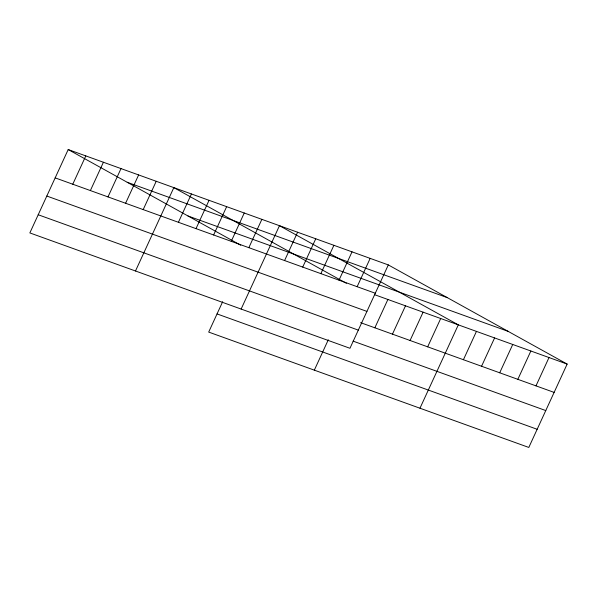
<?xml version="1.0" encoding="UTF-8"?>
<svg xmlns="http://www.w3.org/2000/svg" width="597" height="597" viewBox="0 0 597 597"><rect width="100%" height="100%" fill="white"/><g stroke="black" fill="none" stroke-linecap="round" stroke-linejoin="round"><path stroke-width="0.9" d="M388.311 264.919L68.192 149.556L29.85 232.92L349.961 348.282L388.311 264.919L567.15 364.08L528.808 447.444L208.689 332.081L222.659 301.709M72.774 184.219L85.804 155.899M90.378 190.562L103.408 162.242M107.99 196.913L121.012 168.585M125.594 203.256L138.623 174.936M143.198 209.599L156.227 181.279M135.489 270.993L173.831 187.622L346.379 283.291M178.413 222.293L191.436 193.965M196.017 228.636L209.047 200.316M213.622 234.979L226.651 206.659M231.233 241.33L244.255 213.002M248.837 247.673L261.867 219.353M241.128 309.059L279.471 225.696L458.309 324.858L419.967 408.221M284.582 260.553L297.612 232.233M302.724 267.09L315.753 238.77M320.865 273.627L333.887 245.307M338.999 280.165L352.029 251.844M314.328 370.155L328.298 339.783M357.14 286.702L370.17 258.382M374.856 327.798L387.886 299.478M392.468 334.141L405.49 305.821M410.072 340.491L423.101 312.164M427.676 346.835L440.705 318.507M463.421 359.715L476.451 331.395M481.563 366.252L494.592 337.932M499.704 372.789L512.733 344.469M517.845 379.326L530.867 351.006M535.987 385.863L549.009 357.543M127.213 182.279L447.325 297.642M188.018 215.995L508.129 331.357M55.17 177.876L375.282 293.239M374.468 294.642L567.15 364.08M46.812 196.04L366.924 311.403M360.603 322.664L554.12 392.401M38.208 214.756L358.319 330.119M353.088 341.126L545.77 410.564M217.047 313.918L537.158 429.28M68.192 149.556L240.74 245.225"/></g></svg>
